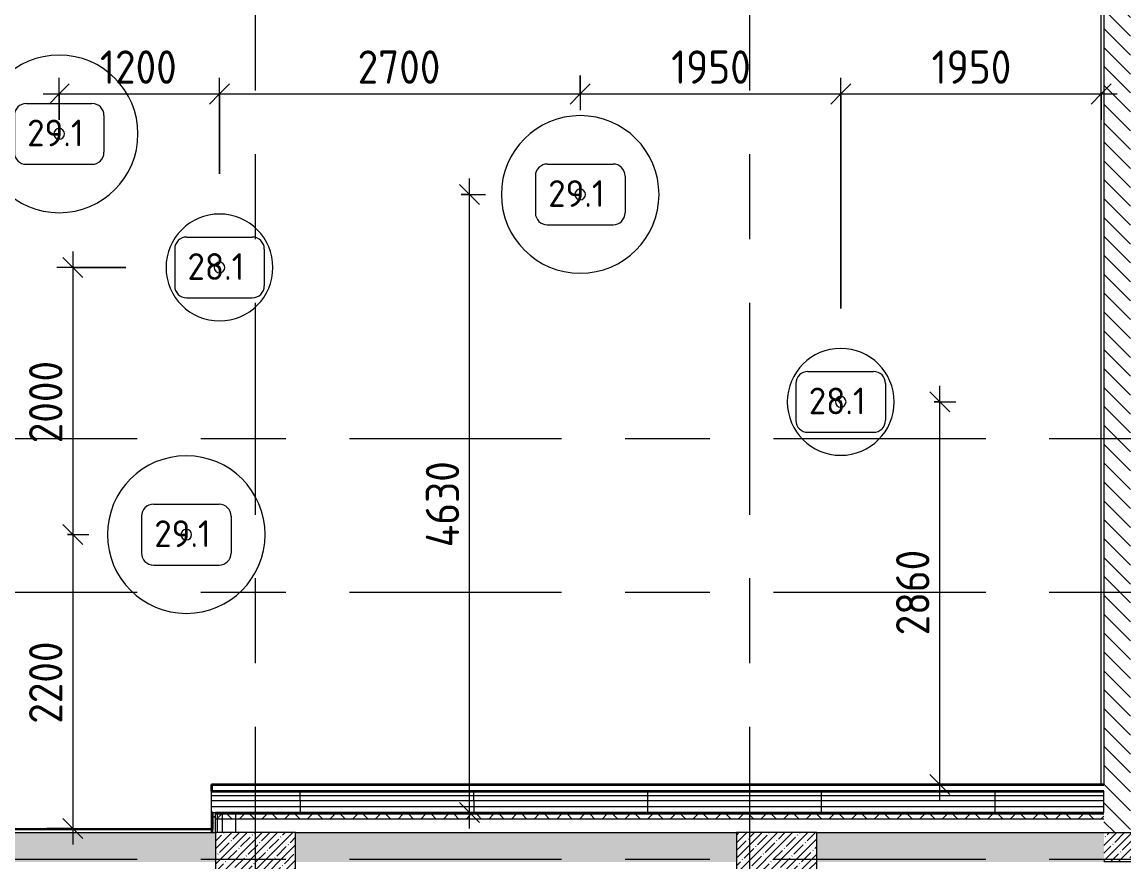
# Model space of a CAD drawing. Header units: millimetres. Extents: x -3724 to 231642, y -8553 to 29017.
# Drawn here: x 20462 to 28710, y 14980 to 21269 of the extents above; entities that cross this region are included whole.
import ezdxf

# ---------------------------------------------------------------- set-up
doc = ezdxf.new("R2010")
doc.units = ezdxf.units.MM
doc.linetypes.add('Осевая', pattern=[3175, 635, -476.25, 1587.5, -476.25])
for name, color, linetype, lineweight in [('A-ANNO-DIMS', 7, 'Continuous', 9), ('A-ANNO-DIMS-100', 7, 'Continuous', 9), ('A-WALL', 7, 'Continuous', 9), ('A-WALL-2', 7, 'Continuous', 35), ('A-WALL-PATT', 7, 'Continuous', 9), ('I-FURN-IDEN', 7, 'Continuous', 9), ('I-WALL', 7, 'Continuous', 9), ('S-COLS', 7, 'Continuous', 9), ('Оси-2', 7, 'Осевая', 9)]:
    doc.layers.add(name, color=color, linetype=linetype, lineweight=lineweight)
for name, color, linetype, lineweight, true_color in [('A-WALL-1', 9, 'Continuous', 9, 0x808080), ('A-WALL-FNSH-1', 9, 'Continuous', 9, 0x808080), ('I-FURN-1', 9, 'Continuous', 9, 0x808080)]:
    doc.layers.add(name, color=color, linetype=linetype, lineweight=lineweight, true_color=true_color)
doc.styles.add('GOST Common', font='GOST_Common.ttf', dxfattribs={"height": 200})
doc.styles.add('ISOCPEUR', font='isocpeur.ttf', dxfattribs={"width": 0.9, "height": 250})
doc.dimstyles.new('ISO-2_5_0_9К_БОЛЬШОЙ', dxfattribs={"dimscale": 304.8, "dimtxt": 248.995294, "dimasz": 0.492126, "dimexe": 0.393701, "dimexo": 0.984252, "dimgap": 0, "dimtad": 1, "dimdec": 0, "dimrnd": 10, "dimzin": 0, "dimdsep": 46, "dimtxsty": 'ISOCPEUR', "dimblk1": 'OBLIQUE', "dimblk2": 'OBLIQUE', "dimsah": 1, "dimcen": 0.09, "dimdle": 0.393701, "dimazin": 0, "dimtfac": 1, "dimtdec": 4, "dimtix": 1, "dimtmove": 0, "dimatfit": 3, "dimfxl": 1, "dimtvp": 1, "dimtolj": 1, "dimtzin": 0, "dimarcsym": 2})
pattern_1 = [(45, (0, 0), (-57.02463, 57.02463), []), (45, (57.025, 0), (-57.02463, 57.02463), [100.806, -20.161, 3.353, -16.808])]

# ---------------------------------------------------------------- blocks, each defined once
blk = doc.blocks.new('BSC_Колонна _Прямоугольная - 600х600-V7-План расстановки мебели и оборудования 1 этажа в осях 1-12')
at = {"layer": 'S-COLS'}
h = blk.add_hatch(dxfattribs=at)
h.set_pattern_fill('FP_12', color=256, style=0, pattern_type=2)
h.set_pattern_definition([(45, (-26110, -14900), (-57.02463, 57.02463), []), (45, (-26052.975, -14900), (-57.02463, 57.02463), [100.806, -20.161, 3.353, -16.808])])
h.paths.add_polyline_path([(300, -300), (300, 300), (-300, 300), (-300, -300)])
for p, q in [((300, 300), (-300, 300)), ((-300, 300), (-300, -300)), ((300, -300), (300, 300)), ((-300, -300), (300, -300))]:
    blk.add_line(p, q, dxfattribs=at)
blk = doc.blocks.new('BSC_Колонна _Прямоугольная - 600х600-V47-План расстановки мебели и оборудования 1 этажа в осях 1-12')
at = {"layer": 'S-COLS'}
h = blk.add_hatch(dxfattribs=at)
h.set_pattern_fill('FP_70', color=256, style=0, pattern_type=2)
h.set_pattern_definition([(45, (-22210, -14900), (-57.02463, 57.02463), []), (45, (-22152.975, -14900), (-57.02463, 57.02463), [100.806, -20.161, 3.353, -16.808])])
h.paths.add_polyline_path([(300, -300), (300, 300), (-300, 300), (-300, -300), (167.6, -300)])
for p, q in [((300, 300), (-300, 300)), ((-300, 300), (-300, -300)), ((300, -300), (300, 300)), ((-300, -300), (300, -300))]:
    blk.add_line(p, q, dxfattribs=at)
blk = doc.blocks.new('Стены наклон_ амфитеатр - Стены наклон_ амфитеатр-32992696-План расстановки мебели и оборудования 1 этажа в осях 1-12')
at = {"layer": 'A-WALL-PATT'}
h = blk.add_hatch(dxfattribs=at)
h.set_pattern_fill('FP_115', color=256, style=0, pattern_type=2)
h.set_pattern_definition([(0, (26444.5, 15476.4), (0, 246.1), []), (90, (26444.5, 15476.4), (-1300, 8e-14), [])])
h.paths.add_polyline_path([(22377.6, 15436.9), (28560, 15436.9), (28560, 15510.2), (21879, 15510.2), (21879, 15436.9), (21910, 15436.9)])
h = blk.add_hatch(dxfattribs=at)
h.set_pattern_fill('FP_114', color=256, style=0, pattern_type=2)
h.set_pattern_definition([(180, (26444.5, 15393.5), (-4e-13, -3050), []), (270, (26444.5, 15393.5), (1300, 8e-14), [])])
h.paths.add_polyline_path([(21879, 15350), (28560, 15350), (28560, 15436.9), (21879, 15436.9)])
at = {"layer": 'A-WALL'}
for p, q in [((21879, 15436.9), (21879, 15510.2)), ((28560, 15436.9), (28560, 15510.2)), ((21879, 15350), (21879, 15436.9)), ((28560, 15436.9), (21879, 15436.9)), ((28560, 15350), (28560, 15436.9))]:
    blk.add_line(p, q, dxfattribs=at)
at = {"layer": 'A-WALL-2'}
for p, q in [((21879, 15560.4), (28560, 15560.4)), ((21879, 15560.4), (21879, 15510.2)), ((21879, 15510.2), (28560, 15510.2))]:
    blk.add_line(p, q, dxfattribs=at)
blk = doc.blocks.new('Баффл акустический подвесной - 800мм-32996237-План расстановки мебели и оборудования 1 этажа в осях 1-12')
at = {"layer": 'I-FURN-1'}
for radius, start, end in [(400, 360, 180), (400, 0, 180), (400, 180, 360), (40, 0, 180), (40, 360, 180), (40, 180, 360), (40, 180, 360), (5, 360, 180), (5, 165, 180), (5, 180, 360), (5, 180, 300), (5, 150, 165), (5, 120, 150), (5, 60, 120), (5, 30, 60), (5, 15, 30), (5, 0, 15), (400, 180, 360), (5, 300, 330), (5, 330, 360)]:
    blk.add_arc((0, 0), radius, start, end, dxfattribs=at)
blk = doc.blocks.new('Баффл акустический подвесной - 1180мм-32996299-План расстановки мебели и оборудования 1 этажа в осях 1-12')
at = {"layer": 'I-FURN-1'}
for radius, start, end in [(590, 360, 180), (590, 0, 180), (590, 180, 360), (40, 0, 180), (40, 360, 180), (40, 180, 360), (40, 180, 360), (5, 360, 180), (5, 165, 180), (5, 180, 360), (5, 180, 300), (5, 150, 165), (5, 120, 150), (5, 60, 120), (5, 30, 60), (5, 15, 30), (5, 0, 15), (590, 180, 360), (5, 300, 330), (5, 330, 360)]:
    blk.add_arc((0, 0), radius, start, end, dxfattribs=at)
blk = doc.blocks.new('DIMBLOCK116-План расстановки мебели и оборудования 1 этажа в осях 1-12')
at = {"layer": 'A-ANNO-DIMS-100'}
for p, q in [((20841.3, 19551), (20841.3, 17431)), ((21240, 19431), (20721.3, 19431)), ((20841.3, 19431), (21240, 19431)), ((20801.5, 17431), (20961.3, 17431)), ((20841.3, 17431), (20801.5, 17431))]:
    blk.add_line(p, q, dxfattribs=at)
at = {"layer": 'A-ANNO-DIMS-100', "lineweight": 20}
for p, q in [((20841.3, 19431), (20766.3, 19506)), ((20841.3, 19431), (20916.3, 19356)), ((20841.3, 17431), (20766.3, 17506)), ((20841.3, 17431), (20916.3, 17356))]:
    blk.add_line(p, q, dxfattribs=at)
at = {"layer": 'A-ANNO-DIMS-100', "color": 0, "insert": (20514.6, 18115), "char_height": 250, "width": 758.478, "attachment_point": 1, "rotation": 90, "line_spacing_factor": 1.149209, "style": 'ISOCPEUR'}
blk.add_mtext('2000', dxfattribs=at)
blk = doc.blocks.new('_Oblique')
at = {"color": 0, "linetype": 'ByBlock', "lineweight": -2}
blk.add_line((-0.5, -0.5), (0.5, 0.5), dxfattribs=at)
blk = doc.blocks.new('DIMBLOCK117-План расстановки мебели и оборудования 1 этажа в осях 1-12')
at = {"layer": 'A-ANNO-DIMS-100', "lineweight": 20}
for p, q in [((20841.3, 17431), (20766.3, 17506)), ((20841.3, 17431), (20916.3, 17356)), ((20841.3, 15231), (20766.3, 15306)), ((20841.3, 15231), (20916.3, 15156))]:
    blk.add_line(p, q, dxfattribs=at)
at = {"layer": 'A-ANNO-DIMS-100'}
for p, q in [((20801.5, 17431), (20961.3, 17431)), ((20841.3, 17431), (20801.5, 17431)), ((20841.3, 17431), (20841.3, 15111)), ((20647.3, 15231), (20961.3, 15231)), ((20841.3, 15231), (20647.3, 15231))]:
    blk.add_line(p, q, dxfattribs=at)
at = {"layer": 'A-ANNO-DIMS-100', "color": 0, "insert": (20514.6, 16015), "char_height": 250, "width": 758.478, "attachment_point": 1, "rotation": 90, "line_spacing_factor": 1.149209, "style": 'ISOCPEUR'}
blk.add_mtext('2200', dxfattribs=at)
blk = doc.blocks.new('DIMBLOCK118-План расстановки мебели и оборудования 1 этажа в осях 1-12')
at = {"layer": 'A-ANNO-DIMS-100'}
for p, q in [((20740, 20535.8), (20740, 20849.8)), ((21940, 20131), (21940, 20849.8)), ((20620, 20729.8), (21940, 20729.8)), ((20740, 20729.8), (20740, 20535.8)), ((21940, 20729.8), (21940, 20131))]:
    blk.add_line(p, q, dxfattribs=at)
at = {"layer": 'A-ANNO-DIMS-100', "lineweight": 20}
for p, q in [((20740, 20729.8), (20815, 20804.8)), ((21940, 20729.8), (22015, 20804.8)), ((20740, 20729.8), (20665, 20654.8)), ((21940, 20729.8), (21865, 20654.8))]:
    blk.add_line(p, q, dxfattribs=at)
at = {"layer": 'A-ANNO-DIMS-100', "color": 0, "insert": (21045.5, 21056.4), "char_height": 250, "width": 706.764, "attachment_point": 1, "line_spacing_factor": 1.149209, "style": 'ISOCPEUR'}
blk.add_mtext('1200', dxfattribs=at)
blk = doc.blocks.new('DIMBLOCK119-План расстановки мебели и оборудования 1 этажа в осях 1-12')
at = {"layer": 'A-ANNO-DIMS-100'}
for p, q in [((24640, 20867.7), (24640, 20609.8)), ((24640, 20729.8), (24640, 20867.7)), ((21940, 20131), (21940, 20849.8)), ((21940, 20729.8), (24640, 20729.8)), ((21940, 20729.8), (21940, 20131))]:
    blk.add_line(p, q, dxfattribs=at)
at = {"layer": 'A-ANNO-DIMS-100', "lineweight": 20}
for p, q in [((21940, 20729.8), (22015, 20804.8)), ((24640, 20729.8), (24715, 20804.8)), ((21940, 20729.8), (21865, 20654.8)), ((24640, 20729.8), (24565, 20654.8))]:
    blk.add_line(p, q, dxfattribs=at)
at = {"layer": 'A-ANNO-DIMS-100', "color": 0, "insert": (22974, 21056.4), "char_height": 250, "width": 758.478, "attachment_point": 1, "line_spacing_factor": 1.149209, "style": 'ISOCPEUR'}
blk.add_mtext('2700', dxfattribs=at)
blk = doc.blocks.new('DIMBLOCK120-План расстановки мебели и оборудования 1 этажа в осях 1-12')
at = {"layer": 'A-ANNO-DIMS-100'}
for p, q in [((24640, 20867.7), (24640, 20609.8)), ((24640, 20729.8), (24640, 20867.7)), ((26590, 19124.6), (26590, 20849.8)), ((24640, 20729.8), (26590, 20729.8)), ((26590, 20729.8), (26590, 19124.6))]:
    blk.add_line(p, q, dxfattribs=at)
at = {"layer": 'A-ANNO-DIMS-100', "lineweight": 20}
for p, q in [((24640, 20729.8), (24715, 20804.8)), ((26590, 20729.8), (26665, 20804.8)), ((24640, 20729.8), (24565, 20654.8)), ((26590, 20729.8), (26515, 20654.8))]:
    blk.add_line(p, q, dxfattribs=at)
at = {"layer": 'A-ANNO-DIMS-100', "color": 0, "insert": (25320.5, 21056.4), "char_height": 250, "width": 706.764, "attachment_point": 1, "line_spacing_factor": 1.149209, "style": 'ISOCPEUR'}
blk.add_mtext('1950', dxfattribs=at)
blk = doc.blocks.new('DIMBLOCK121-План расстановки мебели и оборудования 1 этажа в осях 1-12')
at = {"layer": 'A-ANNO-DIMS-100'}
for p, q in [((26590, 19124.6), (26590, 20849.8)), ((28540, 20535.8), (28540, 20849.8)), ((26590, 20729.8), (28660, 20729.8)), ((26590, 20729.8), (26590, 19124.6)), ((28540, 20729.8), (28540, 20535.8))]:
    blk.add_line(p, q, dxfattribs=at)
at = {"layer": 'A-ANNO-DIMS-100', "lineweight": 20}
for p, q in [((26590, 20729.8), (26665, 20804.8)), ((28540, 20729.8), (28615, 20804.8)), ((26590, 20729.8), (26515, 20654.8)), ((28540, 20729.8), (28465, 20654.8))]:
    blk.add_line(p, q, dxfattribs=at)
at = {"layer": 'A-ANNO-DIMS-100', "color": 0, "insert": (27270.5, 21056.4), "char_height": 250, "width": 706.764, "attachment_point": 1, "line_spacing_factor": 1.149209, "style": 'ISOCPEUR'}
blk.add_mtext('1950', dxfattribs=at)
blk = doc.blocks.new('DIMBLOCK122-План расстановки мебели и оборудования 1 этажа в осях 1-12')
at = {"layer": 'A-ANNO-DIMS-100', "lineweight": 20}
for p, q in [((23810.8, 19977.7), (23735.8, 20052.7)), ((23810.8, 19977.7), (23885.8, 19902.7)), ((23810.8, 15350), (23735.8, 15425)), ((23810.8, 15350), (23885.8, 15275))]:
    blk.add_line(p, q, dxfattribs=at)
at = {"layer": 'A-ANNO-DIMS-100'}
for p, q in [((23810.8, 15230), (23810.8, 20097.7)), ((23750, 19977.7), (23930.8, 19977.7)), ((23810.8, 19977.7), (23750, 19977.7)), ((24004.7, 15350), (23690.8, 15350)), ((23810.8, 15350), (24004.7, 15350))]:
    blk.add_line(p, q, dxfattribs=at)
at = {"layer": 'A-ANNO-DIMS-100', "color": 0, "insert": (23484.2, 17335.9), "char_height": 250, "width": 787.208, "attachment_point": 1, "rotation": 90, "line_spacing_factor": 1.149209, "style": 'ISOCPEUR'}
blk.add_mtext('4630', dxfattribs=at)
blk = doc.blocks.new('DIMBLOCK123-План расстановки мебели и оборудования 1 этажа в осях 1-12')
at = {"layer": 'A-ANNO-DIMS-100', "lineweight": 20}
for p, q in [((27330.7, 18424.6), (27255.7, 18499.6)), ((27330.7, 18424.6), (27405.7, 18349.6)), ((27330.7, 15560.4), (27255.7, 15635.4)), ((27330.7, 15560.4), (27405.7, 15485.4))]:
    blk.add_line(p, q, dxfattribs=at)
at = {"layer": 'A-ANNO-DIMS-100'}
for p, q in [((27330.7, 15440.4), (27330.7, 18544.6)), ((27290, 18424.6), (27450.7, 18424.6)), ((27330.7, 18424.6), (27290, 18424.6)), ((27524.7, 15560.4), (27210.7, 15560.4)), ((27330.7, 15560.4), (27524.7, 15560.4))]:
    blk.add_line(p, q, dxfattribs=at)
at = {"layer": 'A-ANNO-DIMS-100', "color": 0, "insert": (27004.1, 16676.5), "char_height": 250, "width": 758.478, "attachment_point": 1, "rotation": 90, "line_spacing_factor": 1.149209, "style": 'ISOCPEUR'}
blk.add_mtext('2860', dxfattribs=at)
blk = doc.blocks.new('Марка_Мебель - В прямоуг_Balcon_Марка-25523697-План расстановки мебели и оборудования 1 этажа в осях 1-12')
at = {"layer": 'I-FURN-IDEN'}
for p, q in [((-2.455, 2.278), (2.455, 2.278)), ((-3.355, 1.378), (-3.355, -1.384)), ((3.355, 1.378), (3.355, -1.378)), ((-2.461, -2.278), (2.455, -2.278))]:
    blk.add_line(p, q, dxfattribs=at)
for centre, radius, start, end in [((-2.455, 1.378), 0.9, 90, 180), ((2.455, 1.378), 0.9, 0, 90), ((-2.461, -1.384), 0.893, 180, 270), ((2.455, -1.378), 0.9, 270, 0)]:
    blk.add_arc(centre, radius, start, end, dxfattribs=at)

msp = doc.modelspace()

# ---------------------------------------------------------------- hatches: boundary and pattern name
at = {"layer": 'I-WALL'}
h = msp.add_hatch(dxfattribs=at)
h.set_pattern_fill('FP_16', color=256, style=0, pattern_type=2)
h.set_pattern_definition([(135, (0, 0), (-70.71068, -70.71068), [])])
h.paths.add_polyline_path([(28628.2, 15200), (28760, 15200), (28760, 26500), (28560, 26500), (28560, 15200)])
h = msp.add_hatch(dxfattribs=at)
h.set_pattern_fill('FP_103', color=256, style=0, pattern_type=2)
h.set_pattern_definition([(0, (0, 0), (121.92, 30.48), [10.058, -81.382, 10.058, -81.382, -487.68]), (0, (0, 0), (121.92, 30.48), [-182.88, 10.058, -172.822, 10.058, -81.382, -213.36]), (0, (0, 0), (121.92, 30.48), [-457.2, 10.058, -50.902, 10.058, -142.342]), (120, (45.72, 15.24), (-87.356454, 90.345817), [10.058, -81.382, 10.058, -81.382, -487.68]), (120, (45.72, 15.24), (-87.356454, 90.345817), [-182.88, 10.058, -172.822, 10.058, -81.382, -213.36]), (120, (45.72, 15.24), (-87.356454, 90.345817), [-457.2, 10.058, -50.902, 10.058, -142.342]), (240, (60.96, 76.2), (-34.563546, -120.825817), [10.058, -81.382, 10.058, -81.382, -487.68]), (240, (60.96, 76.2), (-34.563546, -120.825817), [-182.88, 10.058, -172.822, 10.058, -81.382, -213.36]), (240, (60.96, 76.2), (-34.563546, -120.825817), [-457.2, 10.058, -50.902, 10.058, -142.342])])
h.paths.add_polyline_path([(21910, 15200), (21910, 15350), (21890, 15350), (21890, 15200)])
h = msp.add_hatch(dxfattribs=at)
h.set_pattern_fill('FP_116', color=256, style=0, pattern_type=2)
h.set_pattern_definition([(0, (0, 0), (406.4, 101.6), [33.528, -271.272, 33.528, -271.272, -1625.6]), (0, (0, 0), (406.4, 101.6), [-609.6, 33.528, -576.072, 33.528, -271.272, -711.2]), (0, (0, 0), (406.4, 101.6), [-1524, 33.528, -169.672, 33.528, -474.472]), (120, (152.4, 50.8), (-291.18818, 301.15272), [33.528, -271.272, 33.528, -271.272, -1625.6]), (120, (152.4, 50.8), (-291.18818, 301.15272), [-609.6, 33.528, -576.072, 33.528, -271.272, -711.2]), (120, (152.4, 50.8), (-291.18818, 301.15272), [-1524, 33.528, -169.672, 33.528, -474.472]), (240, (203.2, 254), (-115.21182, -402.75272), [33.528, -271.272, 33.528, -271.272, -1625.6]), (240, (203.2, 254), (-115.21182, -402.75272), [-609.6, 33.528, -576.072, 33.528, -271.272, -711.2]), (240, (203.2, 254), (-115.21182, -402.75272), [-1524, 33.528, -169.672, 33.528, -474.472])])
h.paths.add_polyline_path([(21910, 15337), (28560, 15337), (28560, 15350), (21910, 15350)])
h = msp.add_hatch(dxfattribs=at)
h.set_pattern_fill('FP_117', color=256, style=0, pattern_type=2)
h.set_pattern_definition([(135, (0, 0), (-84.8528, -84.8528), []), (225, (0, 0), (84.8528, -84.8528), [])])
h.paths.add_polyline_path([(22510, 15300), (28560, 15300), (28560, 15337), (21910, 15337), (21910, 15300), (22377.6, 15300)])
h = msp.add_hatch(dxfattribs=at)
h.set_pattern_fill('FP_1', color=256, style=0, pattern_type=2)
h.set_pattern_definition(pattern_1)
h.paths.add_polyline_path([(21127.5, 14980), (21910, 14980), (21910, 15200), (18710.3, 15200), (18710.3, 14980), (20210, 14980)])
h.paths.add_polyline_path([(28560, 14980), (28560, 15200), (26410, 15200), (26410, 14980)])
h.paths.add_polyline_path([(22510, 14980), (25810, 14980), (25810, 15200), (22510, 15200), (22510, 15180.2)])
h.paths.add_polyline_path([(17064.6, 14980), (18110.3, 14980.3), (18110.3, 15200), (14320, 15199.1), (14320, 14980), (16890, 14980)])
h = msp.add_hatch(dxfattribs=at)
h.set_pattern_fill('FP_1', color=256, style=0, pattern_type=2)
h.set_pattern_definition(pattern_1)
h.paths.add_polyline_path([(30790, 14980), (33010, 14980), (33010, 15200), (30610, 15200), (30610, 14980)])
h.paths.add_polyline_path([(28760, 14980), (30010, 14980), (30010, 15200), (28560, 15200), (28560, 14980), (28628.2, 14980)])

# ---------------------------------------------------------------- linework, layer by layer
at = {"layer": 'A-WALL'}
for p, q in [((28560, 15337), (21910, 15337)), ((28560, 15300), (21910, 15300)), ((21923, 15337), (21923, 15200)), ((21960, 15337), (21960, 15200))]:
    msp.add_line(p, q, dxfattribs=at)
at = {"layer": 'A-WALL-1'}
for p, q in [((21890, 15350), (28560, 15350)), ((21910, 15200), (21910, 15350)), ((22060, 15337), (21910, 15337)), ((22060, 15337), (22060, 15200)), ((18710.3, 15200), (21910, 15200)), ((21890, 15200), (21890, 15222)), ((22510, 15200), (25810, 15200)), ((22510, 15200), (25810, 15200)), ((26410, 15200), (28560, 15200)), ((26410, 15200), (30010, 15200)), ((30010, 14980), (28560, 14980))]:
    msp.add_line(p, q, dxfattribs=at)
at = {"layer": 'A-WALL-FNSH-1'}
for p, q in [((21888, 15222), (21888, 15352)), ((21890, 15352), (21888, 15352)), ((21890, 15352), (21890, 15222)), ((21910, 15352), (28560, 15352)), ((21910, 15352), (21910, 15350)), ((21890, 15220), (13930.3, 15220)), ((13931.3, 15222), (21888, 15222))]:
    msp.add_line(p, q, dxfattribs=at)
at = {"layer": 'I-WALL'}
for p, q in [((28540, 15560.4), (28540, 26140.8)), ((28560, 26140.8), (28560, 15560.4)), ((21879, 15231), (21879, 15350)), ((21890, 15350), (21879, 15350)), ((21879, 15220), (13930.3, 15220)), ((13931.3, 15231), (21879, 15231)), ((21879, 15200), (21879, 15220))]:
    msp.add_line(p, q, dxfattribs=at)
at = {"layer": 'Оси-2'}
for p, q in [((22210, 593.7), (22210, 24898.1)), ((25910, 593.7), (25910, 24898.1)), ((-423.7, 18150), (35770, 18150)), ((-423.7, 17000), (35770, 17000)), ((-423.7, 15000), (35170, 15000))]:
    msp.add_line(p, q, dxfattribs=at)

# ---------------------------------------------------------------- block references
at = {"layer": 'A-WALL'}
msp.add_blockref('Стены наклон_ амфитеатр - Стены наклон_ амфитеатр-32992696-План расстановки мебели и оборудования 1 этажа в осях 1-12', (0, 0), dxfattribs=at)
at = {"layer": 'I-FURN-1'}
for name, p in [('Баффл акустический подвесной - 1180мм-32996299-План расстановки мебели и оборудования 1 этажа в осях 1-12', (20740, 20431)), ('Баффл акустический подвесной - 1180мм-32996299-План расстановки мебели и оборудования 1 этажа в осях 1-12', (24640, 19977.7)), ('Баффл акустический подвесной - 800мм-32996237-План расстановки мебели и оборудования 1 этажа в осях 1-12', (21940, 19431)), ('Баффл акустический подвесной - 800мм-32996237-План расстановки мебели и оборудования 1 этажа в осях 1-12', (26590, 18424.6)), ('Баффл акустический подвесной - 1180мм-32996299-План расстановки мебели и оборудования 1 этажа в осях 1-12', (21691.5, 17431))]:
    msp.add_blockref(name, p, dxfattribs=at)
at = {"layer": 'I-FURN-IDEN', "xscale": 99.99999999999993, "yscale": 99.99999999999993, "zscale": 99.99999999999993}
for p in [(20740, 20431), (24640, 19977.7), (21940, 19431), (26590, 18424.6), (21691.5, 17431)]:
    msp.add_blockref('Марка_Мебель - В прямоуг_Balcon_Марка-25523697-План расстановки мебели и оборудования 1 этажа в осях 1-12', p, dxfattribs=at)
at = {"layer": 'S-COLS'}
for name, p in [('BSC_Колонна _Прямоугольная - 600х600-V47-План расстановки мебели и оборудования 1 этажа в осях 1-12', (22210, 14900)), ('BSC_Колонна _Прямоугольная - 600х600-V7-План расстановки мебели и оборудования 1 этажа в осях 1-12', (26110, 14900))]:
    msp.add_blockref(name, p, dxfattribs=at)

# ---------------------------------------------------------------- texts
at = {"layer": 'I-FURN-IDEN', "char_height": 200, "width": 545.147, "attachment_point": 1, "style": 'GOST Common'}
for s, insert in [('29.1', (20500.5, 20538.1)), ('29.1', (24400.5, 20084.8)), ('28.1', (21700.5, 19538.1)), ('28.1', (26350.5, 18531.7)), ('29.1', (21452, 17538.1))]:
    msp.add_mtext(s, dxfattribs=dict(at, insert=insert))

# ---------------------------------------------------------------- dimensions: what is measured, and where the dimension line sits
at = {"layer": 'A-ANNO-DIMS'}
for base, p1, p2, override, picture, middle in [((21940, 20729.8), (20740, 20835.8), (21940, 19831), {"dimpost": '<>', "dimfxl": 1565.137764}, 'DIMBLOCK118-План расстановки мебели и оборудования 1 этажа в осях 1-12', (21340, 20854.8)), ((24640, 20729.8), (21940, 19831), (24640, 20567.7), {"dimpost": '<>', "dimfxl": 2798.713828}, 'DIMBLOCK119-План расстановки мебели и оборудования 1 этажа в осях 1-12', (23290, 20854.8)), ((26590, 20729.8), (24640, 20567.7), (26590, 18824.6), {"dimpost": '<>', "dimfxl": 2615.512261}, 'DIMBLOCK120-План расстановки мебели и оборудования 1 этажа в осях 1-12', (25615, 20854.8)), ((28540, 20729.8), (26590, 18824.6), (28540, 20835.8), {"dimpost": '<>', "dimfxl": 2801.303729}, 'DIMBLOCK121-План расстановки мебели и оборудования 1 этажа в осях 1-12', (27565, 20854.8))]:
    dim = msp.add_linear_dim(base=base, p1=p1, p2=p2, dimstyle='ISO-2_5_0_9К_БОЛЬШОЙ', override=override, dxfattribs=at)
    dim.commit()
    dim.dimension.update_dxf_attribs({"geometry": picture, "text_midpoint": middle})
for base, p1, p2, override, picture, middle in [((23810.8, 19977.7), (23704.7, 15350), (24050, 19977.7), {"dimpost": '<>', "dimfxl": 4640.611591}, 'DIMBLOCK122-План расстановки мебели и оборудования 1 этажа в осях 1-12', (23685.8, 17663.9)), ((20841.3, 17431), (21540, 19431), (21101.5, 17431), {"dimpost": '<>', "dimfxl": 2047.508762}, 'DIMBLOCK116-План расстановки мебели и оборудования 1 этажа в осях 1-12', (20716.3, 18431)), ((27330.7, 18424.6), (27224.7, 15560.4), (26990, 18424.6), {"dimpost": '<>', "dimfxl": 2873.888646}, 'DIMBLOCK123-План расстановки мебели и оборудования 1 этажа в осях 1-12', (27205.7, 16992.5)), ((20841.3, 15231), (21101.5, 17431), (20947.3, 15231), {"dimpost": '<>', "dimfxl": 2205.39504}, 'DIMBLOCK117-План расстановки мебели и оборудования 1 этажа в осях 1-12', (20716.3, 16331))]:
    dim = msp.add_linear_dim(base=base, p1=p1, p2=p2, angle=90, dimstyle='ISO-2_5_0_9К_БОЛЬШОЙ', override=override, dxfattribs=at)
    dim.commit()
    dim.dimension.update_dxf_attribs({"geometry": picture, "text_midpoint": middle})

doc.saveas('drawing.dxf')
